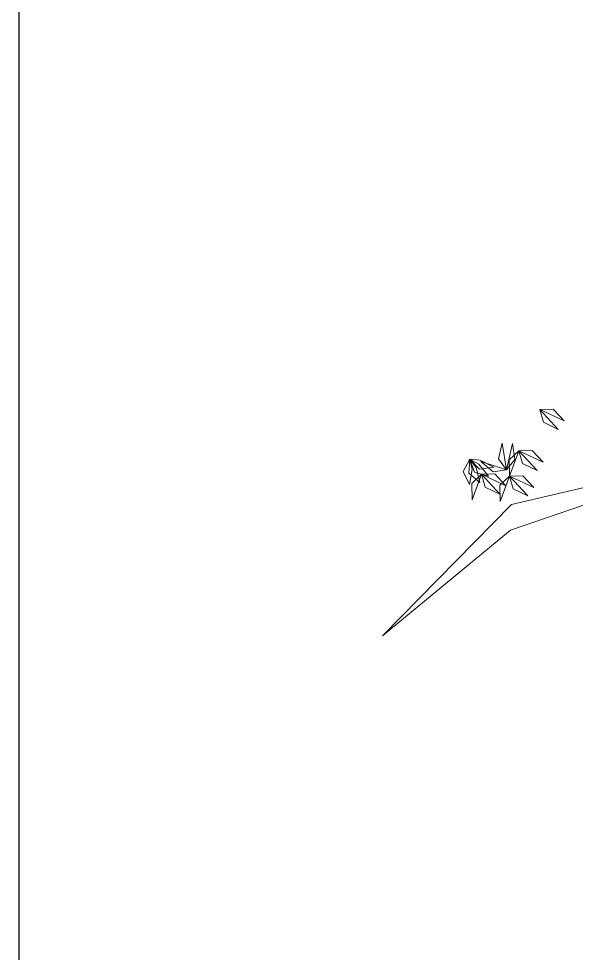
# Model space of a CAD drawing. Header units: inches. Extents: x -422522 to 22891, y -2973 to 414515.
# Drawn here: x 11055.6 to 11179.3, y 10744.8 to 10952.1 of the extents above; entities that cross this region are included whole.
import ezdxf

# ---------------------------------------------------------------- set-up
doc = ezdxf.new("R2010")
doc.units = ezdxf.units.IN
doc.header["$MEASUREMENT"] = 0
doc.layers.get('0').update_dxf_attribs({"lineweight": 25})
doc.layers.add('ARREDAMENTO', color=8, linetype='Continuous', lineweight=18)

msp = doc.modelspace()

# ---------------------------------------------------------------- linework, layer by layer
msp.add_lwpolyline([(11055.56, 9240.52), (13055.56, 9240.52), (13055.56, 11240.52), (11055.56, 11240.52)], close=True)
at = {"layer": 'ARREDAMENTO', "lineweight": 0}
for points in [[(11171.19, 10865.4), (11174.15, 10865.47), (11176.63, 10862.87), (11171.19, 10865.4)], [(11171.19, 10865.4), (11172.03, 10862.55), (11175.26, 10860.99), (11171.19, 10865.4)], [(11163.78, 10852.03), (11162.06, 10854.44), (11162.83, 10857.95), (11163.78, 10852.03)], [(11163.78, 10852.03), (11165.66, 10854.31), (11165.15, 10857.87), (11163.78, 10852.03)], [(11166.52, 10856.25), (11164.38, 10854.21), (11164.46, 10850.62), (11166.52, 10856.25)], [(11166.52, 10856.25), (11169.48, 10856.32), (11171.96, 10853.72), (11166.52, 10856.25)], [(11166.52, 10856.25), (11167.36, 10853.41), (11170.59, 10851.84), (11166.52, 10856.25)], [(11155.6, 10848.75), (11156.19, 10852.11), (11155.64, 10854.35), (11154.21, 10851.62), (11155.6, 10848.75)], [(11157.88, 10849.22), (11157.05, 10852.53), (11155.64, 10854.35), (11155.45, 10851.27), (11157.88, 10849.22)], [(11159.78, 10850.57), (11157.68, 10853.26), (11155.64, 10854.35), (11156.72, 10851.46), (11159.78, 10850.57)], [(11160.96, 10852.58), (11157.95, 10854.18), (11155.65, 10854.35), (11157.81, 10852.15), (11160.96, 10852.58)], [(11163.78, 10852.03), (11160.84, 10851.6), (11158.07, 10853.89), (11163.78, 10852.03)], [(11158.25, 10851.02), (11156.1, 10848.97), (11156.19, 10845.38), (11158.25, 10851.02)], [(11158.25, 10851.02), (11161.21, 10851.09), (11163.69, 10848.49), (11158.25, 10851.02)], [(11158.25, 10851.02), (11159.09, 10848.17), (11162.32, 10846.61), (11158.25, 10851.02)], [(11164.46, 10850.62), (11162.31, 10848.57), (11162.4, 10844.99), (11164.46, 10850.62)], [(11164.46, 10850.62), (11167.42, 10850.69), (11169.9, 10848.09), (11164.46, 10850.62)], [(11164.46, 10850.62), (11165.3, 10847.77), (11168.53, 10846.21), (11164.46, 10850.62)]]:
    msp.add_lwpolyline(points, dxfattribs=at)
at = {"layer": 'ARREDAMENTO', "linetype": 'Continuous', "lineweight": 0}
msp.add_lwpolyline([(11191.15, 10850.49), (11164.92, 10844.35), (11136.32, 10815.22), (11164.69, 10838.59), (11191.03, 10847.61)], dxfattribs=at)

doc.saveas('drawing.dxf')
